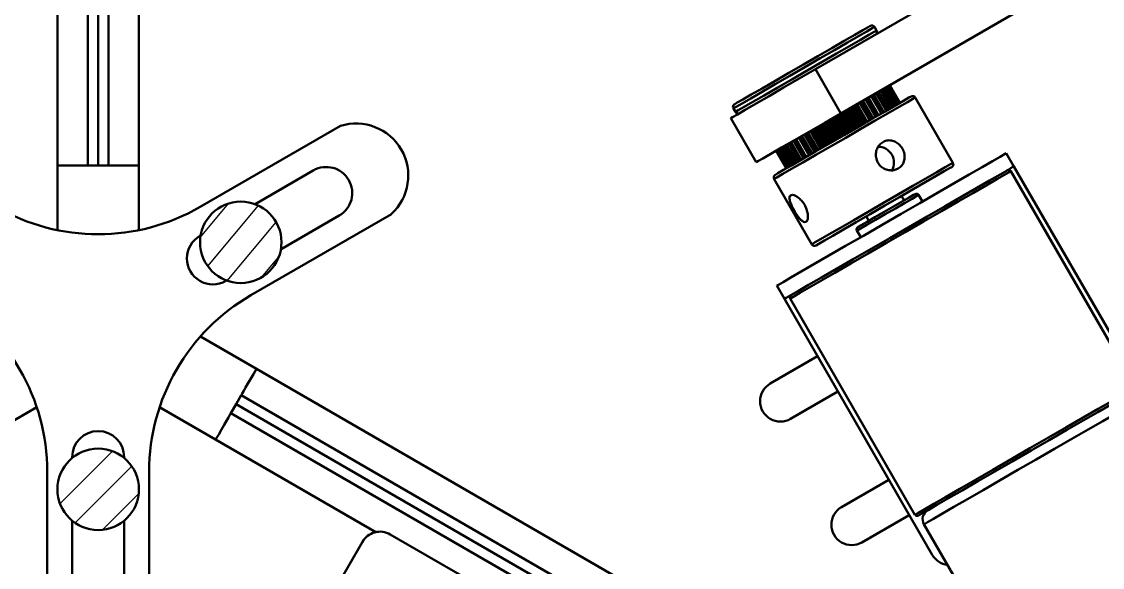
# Model space of a CAD drawing. Header units: millimetres. Extents: x 263 to 2983, y 441 to 2500.
# Drawn here: x 696.6 to 802.7, y 1411.4 to 1465 of the extents above; entities that cross this region are included whole.
import ezdxf

# ---------------------------------------------------------------- set-up
doc = ezdxf.new("R2010")
doc.units = ezdxf.units.MM
doc.header["$LTSCALE"] = 0.5
doc.layers.add('BOL', color=7, linetype='Continuous', lineweight=50)
doc.layers.add('HAT', color=3, linetype='Continuous')

msp = doc.modelspace()

# ---------------------------------------------------------------- hatches: boundary and pattern name
at = {"layer": 'HAT'}
h = msp.add_hatch(dxfattribs=at)
h.set_pattern_fill('ANSI31', color=256, scale=0.75, angle=5)
h.paths.add_polyline_path([(722.15, 1443.35, 1), (714.15, 1443.35, 1)])
h = msp.add_hatch(dxfattribs=at)
h.set_pattern_fill('ANSI31', color=256, scale=0.75)
h.paths.add_polyline_path([(700.15, 1419.1, 1), (708.15, 1419.1, 1)])

# ---------------------------------------------------------------- linework, layer by layer
at = {"layer": 'BOL'}
for p, q in [((700.15, 1450.89), (700.15, 1540.89)), ((703.15, 1450.89), (703.15, 1540.89)), ((704.15, 1540.89), (704.15, 1450.89)), ((705.15, 1540.89), (705.15, 1450.89)), ((774.56, 1460.33), (816.67, 1484.65)), ((777.06, 1456), (819.17, 1480.32)), ((708.15, 1469.07), (708.15, 1450.89)), ((780.57, 1464.15), (780.37, 1464.49)), ((774.56, 1460.33), (777.06, 1456)), ((780.53, 1458), (781.53, 1456.27)), ((780.64, 1458.06), (781.64, 1456.33)), ((780.74, 1458.13), (781.74, 1456.4)), ((780.95, 1458.24), (781.95, 1456.51)), ((781.04, 1458.3), (782.04, 1456.56)), ((781.13, 1458.35), (782.13, 1456.62)), ((781.29, 1458.44), (782.29, 1456.71)), ((781.36, 1458.49), (782.36, 1456.75)), ((781.44, 1458.53), (782.44, 1456.8)), ((781.56, 1458.6), (782.56, 1456.87)), ((781.61, 1458.63), (782.61, 1456.9)), ((781.66, 1458.66), (782.66, 1456.93)), ((781.74, 1458.71), (782.74, 1456.97)), ((781.77, 1458.72), (782.77, 1456.99)), ((781.81, 1458.74), (782.81, 1457.01)), ((781.84, 1458.76), (782.84, 1457.03)), ((781.85, 1458.77), (782.85, 1457.03)), ((781.86, 1458.77), (782.86, 1457.04)), ((778.58, 1456.88), (779.58, 1455.15)), ((778.66, 1456.92), (779.66, 1455.19)), ((778.9, 1457.06), (779.9, 1455.33)), ((779.05, 1457.15), (780.05, 1455.42)), ((779.2, 1457.24), (780.2, 1455.5)), ((779.22, 1457.25), (780.22, 1455.51)), ((779.49, 1457.41), (780.49, 1455.67)), ((779.63, 1457.49), (780.63, 1455.75)), ((779.77, 1457.57), (780.77, 1455.83)), ((780.04, 1457.72), (781.04, 1455.99)), ((780.16, 1457.79), (781.16, 1456.06)), ((780.29, 1457.87), (781.29, 1456.13)), ((788.07, 1451.15), (784.37, 1457.56)), ((766.51, 1456.49), (766.71, 1456.15)), ((776.79, 1455.84), (777.79, 1454.11)), ((776.9, 1455.91), (777.9, 1454.18)), ((777.07, 1456.01), (778.07, 1454.28)), ((777.25, 1456.11), (778.25, 1454.38)), ((777.26, 1456.11), (778.26, 1454.38)), ((777.43, 1456.22), (778.43, 1454.48)), ((777.59, 1456.31), (778.59, 1454.58)), ((777.76, 1456.4), (778.76, 1454.67)), ((777.93, 1456.5), (778.93, 1454.77)), ((778.06, 1456.58), (779.06, 1454.85)), ((778.26, 1456.69), (779.26, 1454.96)), ((778.42, 1456.79), (779.42, 1455.05)), ((727.93, 1454.77), (714.15, 1446.82)), ((766.25, 1455.54), (768.75, 1451.21)), ((774.82, 1454.71), (775.82, 1452.98)), ((774.99, 1454.81), (775.99, 1453.07)), ((775.16, 1454.9), (776.16, 1453.17)), ((775.31, 1454.99), (776.31, 1453.26)), ((775.49, 1455.09), (776.49, 1453.36)), ((775.51, 1455.1), (776.51, 1453.37)), ((775.68, 1455.2), (776.68, 1453.47)), ((775.85, 1455.3), (776.85, 1453.57)), ((775.96, 1455.36), (776.96, 1453.63)), ((776.14, 1455.47), (777.14, 1453.74)), ((776.2, 1455.51), (777.2, 1453.77)), ((776.38, 1455.61), (777.38, 1453.87)), ((776.55, 1455.71), (777.55, 1453.97)), ((776.61, 1455.74), (777.61, 1454.01)), ((773.09, 1453.71), (774.09, 1451.98)), ((773.23, 1453.79), (774.23, 1452.06)), ((773.5, 1453.94), (774.5, 1452.21)), ((773.53, 1453.96), (774.53, 1452.23)), ((773.68, 1454.05), (774.68, 1452.32)), ((773.84, 1454.14), (774.84, 1452.41)), ((774.07, 1454.27), (775.07, 1452.54)), ((774.16, 1454.33), (775.16, 1452.59)), ((774.32, 1454.42), (775.32, 1452.69)), ((774.48, 1454.51), (775.48, 1452.78)), ((774.68, 1454.62), (775.68, 1452.89)), ((771.21, 1452.62), (772.21, 1450.89)), ((771.29, 1452.67), (772.29, 1450.94)), ((771.36, 1452.71), (772.36, 1450.98)), ((771.54, 1452.81), (772.54, 1451.08)), ((771.64, 1452.87), (772.64, 1451.14)), ((771.73, 1452.92), (772.73, 1451.19)), ((771.94, 1453.05), (772.94, 1451.31)), ((772.06, 1453.11), (773.06, 1451.38)), ((772.17, 1453.18), (773.17, 1451.44)), ((772.41, 1453.32), (773.41, 1451.59)), ((772.54, 1453.39), (773.54, 1451.66)), ((772.67, 1453.47), (773.67, 1451.73)), ((772.95, 1453.63), (773.95, 1451.89)), ((770.72, 1452.34), (771.72, 1450.61)), ((770.72, 1452.34), (771.72, 1450.61)), ((770.74, 1452.35), (771.74, 1450.62)), ((770.75, 1452.36), (771.75, 1450.63)), ((770.8, 1452.39), (771.8, 1450.66)), ((770.84, 1452.41), (771.84, 1450.68)), ((770.87, 1452.43), (771.87, 1450.69)), ((770.97, 1452.48), (771.97, 1450.75)), ((771.02, 1452.51), (772.02, 1450.78)), ((771.08, 1452.55), (772.08, 1450.81)), ((794.05, 1450.8), (793.3, 1452.1)), ((700.15, 1450.89), (703.15, 1450.89)), ((700.15, 1444.54), (700.15, 1450.89)), ((703.15, 1450.89), (704.15, 1450.89)), ((705.15, 1450.89), (704.15, 1450.89)), ((708.15, 1450.89), (705.15, 1450.89)), ((708.15, 1450.89), (708.15, 1444.54)), ((808.55, 1425.68), (794.05, 1450.8)), ((725.26, 1450.4), (719.55, 1447.1)), ((770.51, 1449.56), (774.21, 1443.15)), ((805.99, 1429.11), (793.74, 1450.33)), ((783.27, 1447.46), (783.02, 1447.9)), ((785.07, 1447.35), (784.7, 1448)), ((719.15, 1438.16), (732.93, 1446.11)), ((722.1, 1442.69), (727.81, 1445.98)), ((779.56, 1445.9), (779.81, 1445.46)), ((778.63, 1444.5), (779.01, 1443.85)), ((714.21, 1444.02), (714.14, 1443.98)), ((716.69, 1439.56), (716.76, 1439.6)), ((771.53, 1437.8), (770.78, 1439.1)), ((786.03, 1412.68), (771.53, 1437.8)), ((772.09, 1437.83), (784.34, 1416.61)), ((714.18, 1434.1), (719.68, 1430.92)), ((774.78, 1432.17), (770.13, 1429.48)), ((719.68, 1430.92), (797.62, 1385.92)), ((718.18, 1428.33), (717.68, 1427.46)), ((718.18, 1428.33), (796.12, 1383.33)), ((772.13, 1426.02), (776.78, 1428.7)), ((698.12, 1427.17), (692.62, 1424)), ((715.68, 1424), (710.18, 1427.17)), ((717.18, 1426.59), (717.68, 1427.46)), ((717.68, 1427.46), (795.62, 1382.46)), ((795.12, 1381.59), (717.18, 1426.59)), ((731.42, 1414.91), (715.68, 1424)), ((701.6, 1422.27), (701.6, 1422.19)), ((706.7, 1422.19), (706.7, 1422.27)), ((699.15, 1420.84), (699.15, 1404.92)), ((709.15, 1404.92), (709.15, 1420.84)), ((781.78, 1420.04), (777.13, 1417.36)), ((779.13, 1413.89), (783.78, 1416.58)), ((701.6, 1416.02), (701.6, 1409.42)), ((706.7, 1409.42), (706.7, 1416.02)), ((785.22, 1415.68), (800.12, 1389.87)), ((732.82, 1414.68), (740.09, 1410.48)), ((730.09, 1413.95), (725.59, 1406.15))]:
    msp.add_line(p, q, dxfattribs=at)
at = {"layer": 'BOL', "flags": 128}
for points in [[(780.37, 1464.49), (780.36, 1464.49), (780.14, 1464.36), (779.6, 1464.05), (778.78, 1463.58), (777.71, 1462.96), (776.44, 1462.22), (775.02, 1461.41), (773.54, 1460.55), (772.04, 1459.69), (770.62, 1458.86), (769.32, 1458.12), (768.22, 1457.48), (767.36, 1456.98), (766.79, 1456.65), (766.53, 1456.5), (766.51, 1456.49)], [(779.96, 1464.6), (779.95, 1464.6), (779.74, 1464.48), (779.22, 1464.18), (778.43, 1463.72), (777.4, 1463.12), (776.17, 1462.42), (774.81, 1461.63), (773.38, 1460.81), (771.95, 1459.98), (770.57, 1459.18), (769.33, 1458.46), (768.27, 1457.85), (767.44, 1457.38), (766.89, 1457.06), (766.64, 1456.91), (766.62, 1456.9)], [(780.57, 1464.15), (780.56, 1464.14), (780.34, 1464.01), (779.8, 1463.71), (778.98, 1463.23), (777.91, 1462.61), (776.64, 1461.88), (775.22, 1461.06), (773.74, 1460.2), (772.24, 1459.34), (770.82, 1458.52), (769.52, 1457.77), (768.42, 1457.13), (767.56, 1456.64), (766.99, 1456.31), (766.73, 1456.15), (766.71, 1456.15)], [(766.25, 1455.54), (766.42, 1455.63), (766.9, 1455.91), (767.68, 1456.36), (768.74, 1456.97), (770.01, 1457.7), (771.44, 1458.53), (772.98, 1459.42), (774.56, 1460.33)], [(784.37, 1457.56), (784.36, 1457.56), (784.14, 1457.43), (783.6, 1457.12), (782.78, 1456.65), (781.71, 1456.03), (780.44, 1455.29), (779.02, 1454.48), (777.54, 1453.62), (776.04, 1452.76), (774.62, 1451.93), (773.32, 1451.19), (772.22, 1450.55), (771.36, 1450.06), (770.79, 1449.72), (770.53, 1449.57), (770.51, 1449.56)], [(783.96, 1457.67), (783.95, 1457.67), (783.74, 1457.55), (783.22, 1457.25), (782.43, 1456.79), (781.4, 1456.2), (780.17, 1455.49), (778.81, 1454.7), (777.38, 1453.88), (775.95, 1453.05), (774.57, 1452.26), (773.33, 1451.54), (772.27, 1450.92), (771.44, 1450.45), (770.89, 1450.13), (770.64, 1449.98), (770.62, 1449.97)], [(768.75, 1451.21), (768.92, 1451.3), (769.4, 1451.58), (770.18, 1452.03), (771.24, 1452.64), (772.51, 1453.37), (773.94, 1454.2), (775.48, 1455.09), (777.06, 1456)], [(793.3, 1452.1), (793.14, 1452.01), (792.69, 1451.74), (791.94, 1451.31), (790.92, 1450.73), (789.66, 1450), (788.2, 1449.15), (786.56, 1448.21), (784.8, 1447.19), (782.97, 1446.13), (781.11, 1445.06), (779.28, 1444), (777.52, 1442.99), (775.88, 1442.04), (774.41, 1441.19), (773.15, 1440.47), (772.14, 1439.88), (771.39, 1439.45), (770.93, 1439.18), (770.78, 1439.1)], [(794.05, 1450.8), (793.89, 1450.71), (793.44, 1450.44), (792.69, 1450.01), (791.67, 1449.43), (790.41, 1448.7), (788.95, 1447.85), (787.31, 1446.91), (785.55, 1445.89), (783.72, 1444.83), (781.86, 1443.76), (780.03, 1442.7), (778.27, 1441.69), (776.63, 1440.74), (775.16, 1439.89), (773.9, 1439.17), (772.89, 1438.58), (772.14, 1438.15), (771.68, 1437.89), (771.53, 1437.8)], [(788.07, 1451.15), (788.06, 1451.15), (787.84, 1451.02), (787.31, 1450.71), (786.48, 1450.24), (785.41, 1449.62), (784.14, 1448.88), (782.72, 1448.07), (781.24, 1447.21), (779.74, 1446.35), (778.32, 1445.53), (777.02, 1444.78), (775.92, 1444.14), (775.06, 1443.65), (774.49, 1443.32), (774.23, 1443.16), (774.21, 1443.15)], [(787.96, 1450.75), (787.95, 1450.74), (787.74, 1450.62), (787.22, 1450.32), (786.43, 1449.86), (785.4, 1449.27), (784.17, 1448.56), (782.81, 1447.78), (781.38, 1446.95), (779.95, 1446.12), (778.57, 1445.33), (777.33, 1444.61), (776.27, 1444), (775.44, 1443.52), (774.89, 1443.2), (774.64, 1443.05), (774.62, 1443.05)], [(793.74, 1450.33), (793.58, 1450.24), (793.12, 1449.97), (792.36, 1449.54), (791.34, 1448.94), (790.07, 1448.21), (788.59, 1447.36), (786.95, 1446.41), (785.19, 1445.4), (783.37, 1444.35), (781.54, 1443.29), (779.74, 1442.25), (778.04, 1441.27), (776.48, 1440.36), (775.1, 1439.57), (773.95, 1438.9), (773.05, 1438.39), (772.44, 1438.03), (772.13, 1437.85), (772.09, 1437.83)], [(784.7, 1448), (784.53, 1447.9), (784.06, 1447.63), (783.32, 1447.2), (782.41, 1446.68), (781.41, 1446.1), (780.45, 1445.54), (779.61, 1445.06), (779, 1444.71), (778.67, 1444.52), (778.63, 1444.5)], [(778.72, 1444.84), (778.76, 1444.86), (779.06, 1445.03), (779.63, 1445.36), (780.41, 1445.81), (781.31, 1446.33), (782.23, 1446.86), (783.08, 1447.35), (783.76, 1447.74), (784.2, 1448), (784.35, 1448.09)], [(719.68, 1430.92), (719.39, 1430.42), (719.11, 1429.93), (718.85, 1429.48), (718.62, 1429.09), (718.44, 1428.76), (718.3, 1428.52), (718.21, 1428.38), (718.18, 1428.33)], [(784.34, 1416.61), (784.38, 1416.64), (784.69, 1416.81), (785.3, 1417.17), (786.2, 1417.68), (787.35, 1418.35), (788.73, 1419.15), (790.29, 1420.05), (791.99, 1421.03), (793.79, 1422.07), (795.62, 1423.13), (797.44, 1424.18), (799.2, 1425.19), (800.84, 1426.14), (802.32, 1426.99), (803.59, 1427.73), (804.61, 1428.32), (805.37, 1428.76), (805.83, 1429.02), (805.99, 1429.11), (805.99, 1429.11)], [(805.9, 1428.77), (805.75, 1428.68), (805.29, 1428.42), (804.55, 1427.99), (803.54, 1427.41), (802.3, 1426.69), (800.85, 1425.86), (799.24, 1424.93), (797.52, 1423.94), (795.74, 1422.91), (793.94, 1421.87), (792.18, 1420.85), (790.51, 1419.89), (788.98, 1419), (787.63, 1418.22), (786.5, 1417.57), (785.62, 1417.07), (785.02, 1416.72), (784.72, 1416.54), (784.68, 1416.52)], [(806.35, 1427.88), (806.2, 1427.79), (805.75, 1427.53), (805.01, 1427.11), (804.01, 1426.53), (802.77, 1425.81), (801.33, 1424.98), (799.73, 1424.05), (798.02, 1423.07), (796.24, 1422.04), (794.45, 1421.01), (792.7, 1419.99), (791.03, 1419.03), (789.51, 1418.15), (788.16, 1417.38), (787.04, 1416.73), (786.16, 1416.22), (785.56, 1415.88), (785.26, 1415.7), (785.22, 1415.68)], [(715.68, 1424), (715.98, 1424.5), (716.26, 1424.99), (716.52, 1425.44), (716.74, 1425.83), (716.93, 1426.16), (717.07, 1426.4), (717.15, 1426.54), (717.18, 1426.59)]]:
    msp.add_lwpolyline(points, dxfattribs=at)
at = {"layer": 'BOL'}
for centre in [(718.15, 1443.35), (704.15, 1419.1)]:
    msp.add_circle(centre, 4, dxfattribs=at)
for centre, radius, start, end in [((780.11, 1464.34), 0.3, 30, 120), ((780.31, 1464), 0.3, 300, 30), ((766.77, 1456.64), 0.3, 120, 210), ((784.11, 1457.41), 0.3, 30, 120), ((766.97, 1456.3), 0.3, 210, 300), ((729.47, 1449.89), 5.12, 312.5071, 107.4943), ((780.72, 1451.18), 1.55, 330.2667, 89.7106), ((726.54, 1448.19), 2.55, 300, 120), ((787.81, 1451), 0.3, 300, 30), ((793.52, 1450.21), 0.25, 30, 120), ((770.77, 1449.71), 0.3, 120, 210), ((784.48, 1447.87), 0.25, 30, 120), ((704.15, 1464.14), 20, 240, 300), ((778.85, 1444.62), 0.25, 120, 210), ((715.41, 1441.77), 2.55, 120, 300), ((774.47, 1443.3), 0.3, 210, 300), ((679.15, 1420.84), 20, 360, 60), ((729.15, 1420.84), 20, 120, 180), ((772.31, 1437.96), 0.25, 120, 210), ((771.13, 1427.75), 2, 120, 300), ((704.15, 1422.27), 2.55, 360, 180), ((778.13, 1415.63), 2, 120, 300), ((784.56, 1416.74), 0.25, 210, 300), ((786.09, 1416.18), 1, 120, 210), ((731.82, 1412.95), 2, 60, 150), ((787.76, 1413.68), 2, 210, 263.1301)]:
    msp.add_arc(centre, radius, start, end, dxfattribs=at)
for points, knots in [([(782.69, 1450.59), (782.82, 1450.68), (783.07, 1450.86), (783.28, 1451.28), (783.35, 1451.76), (783.26, 1452.25), (783.03, 1452.71), (782.68, 1453.07), (782.26, 1453.31), (781.8, 1453.39), (781.34, 1453.29), (780.94, 1453.04), (780.64, 1452.65), (780.49, 1452.18), (780.49, 1451.67), (780.66, 1451.18), (780.97, 1450.78), (781.4, 1450.51), (781.89, 1450.39), (782.34, 1450.42), (782.59, 1450.54), (782.69, 1450.59)], [0, 0, 0, 0, 0.0530553, 0.1060877, 0.1596859, 0.2136982, 0.2670811, 0.3197684, 0.372779, 0.4266227, 0.4805242, 0.5336294, 0.5863254, 0.639607, 0.6935824, 0.7472924, 0.8001507, 0.8529185, 0.906481, 0.960497, 1, 1, 1, 1]), ([(773.64, 1445.37), (773.69, 1445.41), (773.79, 1445.51), (773.84, 1445.83), (773.81, 1446.25), (773.67, 1446.71), (773.43, 1447.16), (773.12, 1447.55), (772.78, 1447.83), (772.45, 1447.99), (772.19, 1448.01), (772.04, 1447.9), (772, 1447.66), (772.08, 1447.32), (772.25, 1446.91), (772.49, 1446.46), (772.75, 1446.04), (773.02, 1445.67), (773.28, 1445.42), (773.49, 1445.31), (773.6, 1445.35), (773.64, 1445.37)], [0, 0, 0, 0, 0.05305, 0.10608, 0.159678, 0.213694, 0.267077, 0.319764, 0.372777, 0.426618, 0.480521, 0.533623, 0.58632, 0.6396, 0.693583, 0.747288, 0.800147, 0.852913, 0.906477, 0.960494, 1, 1, 1, 1])]:
    msp.add_open_spline(points, degree=3, knots=knots, dxfattribs=at)

doc.saveas('drawing.dxf')
